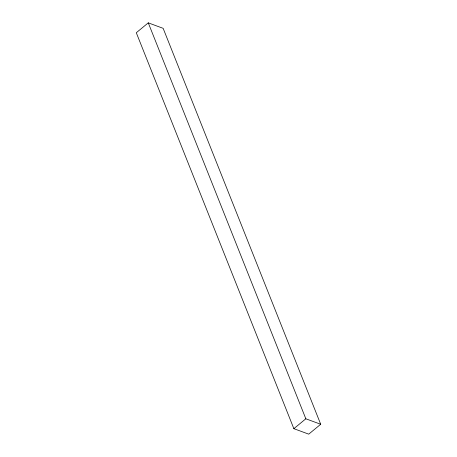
<?xml version="1.0" encoding="UTF-8"?>
<svg xmlns="http://www.w3.org/2000/svg" width="457" height="457" viewBox="0 0 457 457"><rect width="100%" height="100%" fill="white"/><g stroke="black" fill="none" stroke-linecap="round" stroke-linejoin="round"><path stroke-width="0.69" d="M148.268 22.85L136.295 32.733L293.857 428.672L308.732 434.15L320.705 424.267L163.143 28.328L148.268 22.85L305.836 418.789L320.705 424.267M293.857 428.672L305.836 418.789"/></g></svg>
